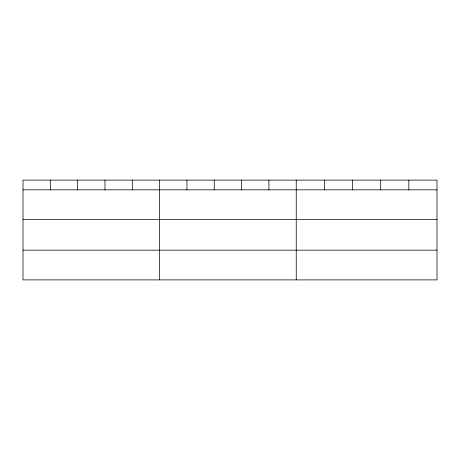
<?xml version="1.0" encoding="UTF-8"?>
<svg xmlns="http://www.w3.org/2000/svg" width="460" height="460" viewBox="0 0 460 460"><rect width="100%" height="100%" fill="white"/><g stroke="black" fill="none" stroke-linecap="round" stroke-linejoin="round"><path stroke-width="0.69" d="M437 219.546L437 180.107L23 180.107L23 279.893L437 279.893L437 219.546L23 219.546M23 189.825L437 189.825M23 250.171L437 250.171M408.848 180.107L408.848 189.825M380.696 180.107L380.696 189.825M352.544 180.107L352.544 189.825M324.392 180.107L324.392 189.825M296.24 180.107L296.24 279.893M268.916 180.107L268.916 189.825M241.592 180.107L241.592 189.825M214.268 180.107L214.268 189.825M186.944 180.107L186.944 189.825M159.62 180.107L159.62 279.893M132.296 180.107L132.296 189.825M104.972 180.107L104.972 189.825M77.648 180.107L77.648 189.825M50.324 180.107L50.324 189.825"/></g></svg>
